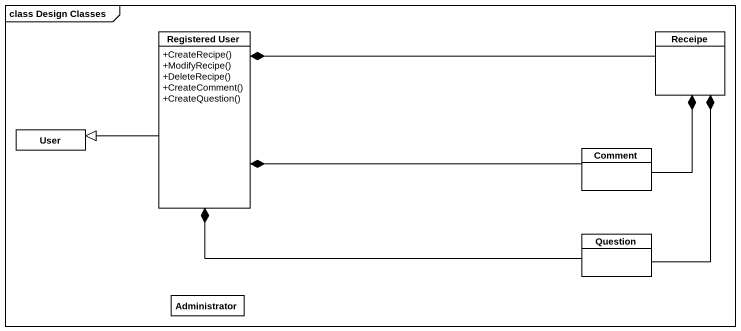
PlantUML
@startuml
mainframe class Design Classes
hide circle
hide empty members
skinparam classAttributeIconSize 0
class "Registered User" as Registered_User {
  +CreateRecipe()
  +ModifyRecipe()
  +DeleteRecipe()
  +CreateComment()
  +CreateQuestion()
}
class Receipe
class User
class Comment
class Question
class Administrator
Registered_User *-right- Receipe
Registered_User -left-|> User
Registered_User *-right- Comment
Registered_User *-right- Question
Receipe *-- Comment
Receipe *-- Question
@enduml
